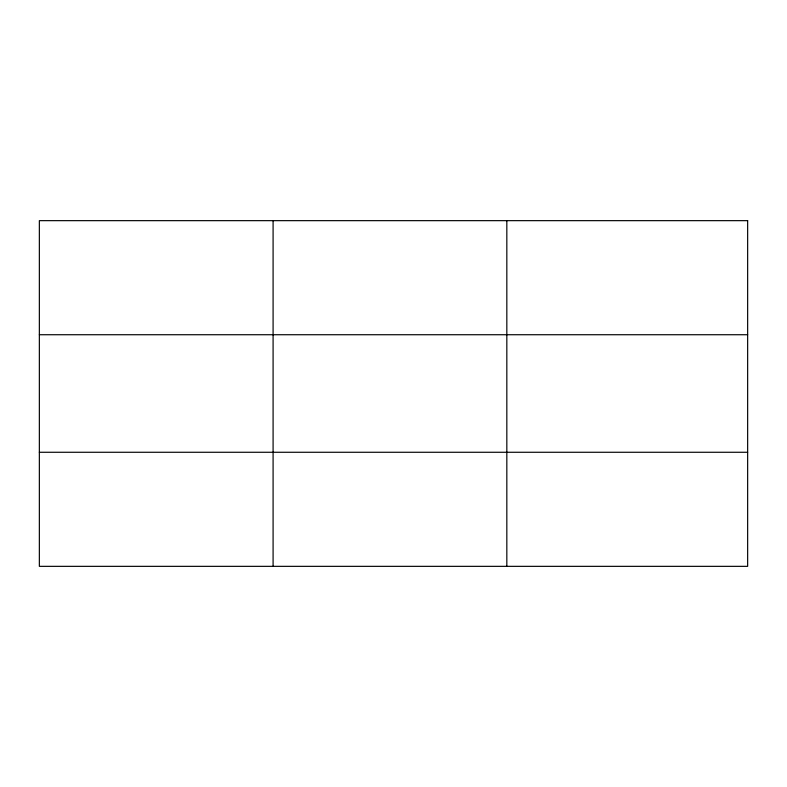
<?xml version="1.0" encoding="UTF-8"?>
<svg xmlns="http://www.w3.org/2000/svg" width="787" height="787" viewBox="0 0 787 787"><rect width="100%" height="100%" fill="white"/><g stroke="black" fill="none" stroke-linecap="round" stroke-linejoin="round"><path stroke-width="1.18" d="M273.089 566.345L273.089 220.655M506.828 566.345L506.828 220.655M39.35 334.731L747.65 334.731M39.35 452.269L747.65 452.269M747.65 220.655L747.65 566.345L39.35 566.345L39.35 220.655L747.65 220.655"/></g></svg>
